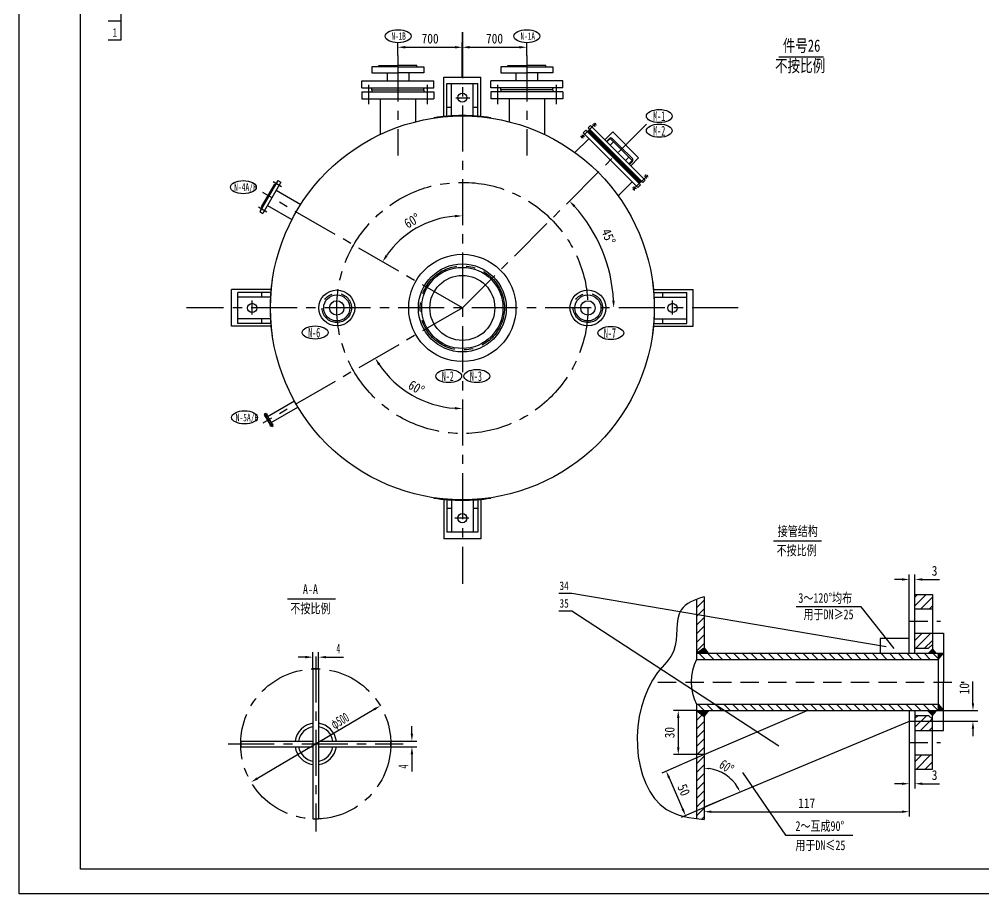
# Model space of a CAD drawing. Extents: x -1842 to -222, y 42 to 883.
# Drawn here: x -1842 to -1448.4, y 41.7 to 398.5 of the extents above; entities that cross this region are included whole.
import ezdxf

# ---------------------------------------------------------------- set-up
doc = ezdxf.new("R2010")
doc.units = 0
doc.header["$LTSCALE"] = 15
doc.header["$MEASUREMENT"] = 0
for name, pattern in [('ACAD_ISO05W100', [34, 24, -3, 0.5, -3, 0.5, -3]), ('CENTER', [2, 1.25, -0.25, 0.25, -0.25]), ('DASHED', [0.75, 0.5, -0.25])]:
    doc.linetypes.add(name, pattern=pattern)
doc.layers.get('0').update_dxf_attribs({"linetype": 'CONTINUOUS'})
doc.layers.get('DEFPOINTS').update_dxf_attribs({"linetype": 'CONTINUOUS'})
for name, color, linetype in [('1', 1, 'CONTINUOUS'), ('2', 3, 'CONTINUOUS'), ('4', 6, 'DASHED'), ('7', 2, 'CONTINUOUS'), ('LAYER4', 6, 'CONTINUOUS')]:
    doc.layers.add(name, color=color, linetype=linetype)
doc.styles.add('HZFS', font='SIMFANG.TTF', dxfattribs={"width": 0.85, "height": 7.5})
doc.styles.add('STYLE1', font='SIMFANG.TTF', dxfattribs={"width": 0.75, "height": 4})
doc.dimstyles.get("Standard").update_dxf_attribs({"dimtxt": 5, "dimasz": 3, "dimexe": 2, "dimexo": 0, "dimgap": 1.5, "dimtad": 1, "dimdec": 0, "dimdsep": 46, "dimtxsty": 'HZFS', "dimcen": 0, "dimclrd": 4, "dimclre": 4, "dimclrt": 3, "dimadec": 0, "dimazin": 0, "dimtfac": 0.6, "dimtdec": 0, "dimtofl": 0, "dimtmove": 0, "dimatfit": 0, "dimfxl": 0, "dimtolj": 1, "dimarcsym": 0})
doc.dimstyles.new('STANDARD_WS', dxfattribs={"dimtxt": 6, "dimasz": 3, "dimexe": 2, "dimexo": 0, "dimgap": 1.5, "dimtad": 1, "dimzin": 0, "dimdsep": 46, "dimtxsty": 'HZFS', "dimcen": 0, "dimclrd": 4, "dimclre": 4, "dimclrt": 3, "dimadec": 0, "dimazin": 0, "dimtfac": 1, "dimtofl": 0, "dimtmove": 0, "dimatfit": 0, "dimfxl": 0, "dimtolj": 1, "dimtzin": 0, "dimarcsym": 0})
pattern_1 = [(45, (-1786.5205, -69.61071), (-0.088388348, 0.088388348), [])]
pattern_2 = [(45, (-1786.5205, -69.6107), (-1.767767, 1.767767), [])]

# ---------------------------------------------------------------- blocks, each defined once
blk = doc.blocks.new('*D0')
at = {"layer": '1', "color": 4, "linetype": 'ByBlock', "lineweight": -2}
for p, q in [((-1452.78, 119.46), (-1452.78, 128.25)), ((-1478.8, 116.46), (-1450.78, 116.46)), ((-1478.8, 112.05), (-1450.78, 112.05)), ((-1452.78, 109.05), (-1452.78, 106.05))]:
    blk.add_line(p, q, dxfattribs=at)
at = {"layer": '1', "color": 4, "linetype": 'ByBlock'}
for points in [[(-1453.28, 119.46), (-1452.28, 119.46), (-1452.78, 116.46)], [(-1453.28, 109.05), (-1452.28, 109.05), (-1452.78, 112.05)]]:
    blk.add_solid(points, dxfattribs=at)
at = {"layer": 'DEFPOINTS', "color": 0, "linetype": 'ByBlock'}
for p in [(-1478.8, 116.46), (-1452.78, 116.46), (-1478.8, 112.05)]:
    blk.add_point(p, dxfattribs=at)
at = {"layer": '1', "color": 3, "linetype": 'ByBlock', "insert": (-1456.28, 125.36), "char_height": 4, "attachment_point": 5, "rotation": 90, "style": 'HZFS'}
blk.add_mtext('\\A1;10', dxfattribs=at)
blk = doc.blocks.new('*D1')
at = {"layer": '1', "color": 4, "linetype": 'ByBlock', "lineweight": -2}
for p, q in [((-1478.8, 112.05), (-1478.8, 73.17)), ((-1562.49, 77), (-1562.49, 73.17)), ((-1559.49, 75.17), (-1481.8, 75.17))]:
    blk.add_line(p, q, dxfattribs=at)
at = {"layer": '1', "color": 4, "linetype": 'ByBlock'}
for points in [[(-1559.49, 75.67), (-1559.49, 74.67), (-1562.49, 75.17)], [(-1481.8, 75.67), (-1481.8, 74.67), (-1478.8, 75.17)]]:
    blk.add_solid(points, dxfattribs=at)
at = {"layer": 'DEFPOINTS', "color": 0, "linetype": 'ByBlock'}
for p in [(-1478.8, 112.05), (-1562.49, 77), (-1478.8, 75.17)]:
    blk.add_point(p, dxfattribs=at)
at = {"layer": '1', "color": 3, "linetype": 'ByBlock', "insert": (-1520.64, 78.67), "char_height": 4, "attachment_point": 5, "style": 'HZFS'}
blk.add_mtext('\\A1;117', dxfattribs=at)
blk = doc.blocks.new('*D2')
at = {"layer": '1', "color": 4, "linetype": 'ByBlock', "lineweight": -2}
for p, q in [((-1562.49, 98.47), (-1579.81, 90.93)), ((-1576.78, 88.98), (-1571.27, 76.32)), ((-1554.59, 80.31), (-1571.91, 72.78))]:
    blk.add_line(p, q, dxfattribs=at)
at = {"layer": '1', "color": 4, "linetype": 'ByBlock'}
for points in [[(-1576.32, 89.18), (-1577.24, 88.78), (-1577.98, 91.73)], [(-1570.81, 76.52), (-1571.73, 76.12), (-1570.08, 73.57)]]:
    blk.add_solid(points, dxfattribs=at)
at = {"layer": 'DEFPOINTS', "color": 0, "linetype": 'ByBlock'}
for p in [(-1562.49, 98.47), (-1554.59, 80.31), (-1570.08, 73.57)]:
    blk.add_point(p, dxfattribs=at)
at = {"layer": '1', "color": 3, "linetype": 'ByBlock', "insert": (-1570.82, 84.05), "char_height": 4, "attachment_point": 5, "rotation": 293.5138, "style": 'HZFS'}
blk.add_mtext('\\A1;50', dxfattribs=at)
blk = doc.blocks.new('*D3')
at = {"layer": '1', "color": 4, "linetype": 'ByBlock', "lineweight": -2}
for p, q in [((-1565.64, 116.45), (-1575.05, 116.45)), ((-1573.05, 113.45), (-1573.05, 101.47)), ((-1562.49, 98.47), (-1575.05, 98.47))]:
    blk.add_line(p, q, dxfattribs=at)
at = {"layer": '1', "color": 4, "linetype": 'ByBlock'}
for points in [[(-1573.55, 113.45), (-1572.55, 113.45), (-1573.05, 116.45)], [(-1573.55, 101.47), (-1572.55, 101.47), (-1573.05, 98.47)]]:
    blk.add_solid(points, dxfattribs=at)
at = {"layer": 'DEFPOINTS', "color": 0, "linetype": 'ByBlock'}
for p in [(-1565.64, 116.45), (-1573.05, 98.47), (-1562.49, 98.47)]:
    blk.add_point(p, dxfattribs=at)
at = {"layer": '1', "color": 3, "linetype": 'ByBlock', "insert": (-1576.55, 107.46), "char_height": 4, "attachment_point": 5, "rotation": 90, "style": 'HZFS'}
blk.add_mtext('\\A1;30', dxfattribs=at)
blk = doc.blocks.new('*D4')
at = {"layer": '1', "color": 4, "linetype": 'ByBlock', "lineweight": -2}
for p, q in [((-1478.8, 112.05), (-1478.8, 84.59)), ((-1476.46, 108.33), (-1476.46, 84.59)), ((-1481.8, 86.59), (-1484.8, 86.59)), ((-1473.46, 86.59), (-1466.42, 86.59))]:
    blk.add_line(p, q, dxfattribs=at)
at = {"layer": '1', "color": 4, "linetype": 'ByBlock'}
for points in [[(-1481.8, 87.09), (-1481.8, 86.09), (-1478.8, 86.59)], [(-1473.46, 87.09), (-1473.46, 86.09), (-1476.46, 86.59)]]:
    blk.add_solid(points, dxfattribs=at)
at = {"layer": 'DEFPOINTS', "color": 0, "linetype": 'ByBlock'}
for p in [(-1478.8, 112.05), (-1476.46, 108.33), (-1476.46, 86.59)]:
    blk.add_point(p, dxfattribs=at)
at = {"layer": '1', "color": 3, "linetype": 'ByBlock', "insert": (-1468.44, 90.09), "char_height": 4, "attachment_point": 5, "style": 'HZFS'}
blk.add_mtext('\\A1;3', dxfattribs=at)
blk = doc.blocks.new('*D5')
at = {"layer": '1', "color": 4, "linetype": 'ByBlock', "lineweight": -2}
for p, q in [((-1481.8, 169.95), (-1484.8, 169.95)), ((-1478.8, 145.82), (-1478.8, 171.95)), ((-1476.46, 148), (-1476.46, 171.95)), ((-1473.46, 169.95), (-1466.42, 169.95))]:
    blk.add_line(p, q, dxfattribs=at)
at = {"layer": '1', "color": 4, "linetype": 'ByBlock'}
for points in [[(-1481.8, 170.45), (-1481.8, 169.45), (-1478.8, 169.95)], [(-1473.46, 170.45), (-1473.46, 169.45), (-1476.46, 169.95)]]:
    blk.add_solid(points, dxfattribs=at)
at = {"layer": 'DEFPOINTS', "color": 0, "linetype": 'ByBlock'}
for p in [(-1476.46, 169.95), (-1478.8, 145.82), (-1476.46, 148)]:
    blk.add_point(p, dxfattribs=at)
at = {"layer": '1', "color": 3, "linetype": 'ByBlock', "insert": (-1468.44, 173.45), "char_height": 4, "attachment_point": 5, "style": 'HZFS'}
blk.add_mtext('\\A1;3', dxfattribs=at)
blk = doc.blocks.new('*D44')
at = {"layer": '1', "color": 4, "lineweight": -2}
blk.add_arc((-1661.18, 280.74), 37.58, 94.5748, 145.4068, dxfattribs=at)
at = {"layer": '1', "color": 4}
for points in [[(-1664.2, 318.7), (-1664.16, 317.7), (-1661.18, 318.32)], [(-1691.69, 301.81), (-1692.54, 302.35), (-1693.72, 299.54)]]:
    blk.add_solid(points, dxfattribs=at)
at = {"layer": 'DEFPOINTS', "color": 0}
for p in [(-1661.18, 393.32), (-1742.61, 327.79), (-1674.03, 316.06), (-1661.18, 280.74), (-1661.18, 168.16)]:
    blk.add_point(p, dxfattribs=at)
at = {"layer": '1', "color": 3, "insert": (-1681.71, 316.32), "char_height": 4, "attachment_point": 5, "rotation": 29.9908, "style": 'HZFS'}
blk.add_mtext('\\A1;60°', dxfattribs=at)
blk = doc.blocks.new('*D45')
at = {"layer": '1', "color": 4, "lineweight": -2}
blk.add_arc((-1661.18, 280.74), 41.06, 214.2058, 265.8126, dxfattribs=at)
at = {"layer": '1', "color": 4}
for points in [[(-1695.56, 257.39), (-1694.71, 257.93), (-1696.73, 260.2)], [(-1664.16, 240.29), (-1664.19, 239.29), (-1661.18, 239.68)]]:
    blk.add_solid(points, dxfattribs=at)
at = {"layer": 'DEFPOINTS', "color": 0}
for p in [(-1661.18, 393.32), (-1661.18, 280.74), (-1687.56, 249.28), (-1742.61, 233.69), (-1661.18, 168.16)]:
    blk.add_point(p, dxfattribs=at)
at = {"layer": '1', "color": 3, "insert": (-1679.95, 248.21), "char_height": 4, "attachment_point": 5, "rotation": 330.0092, "style": 'HZFS'}
blk.add_mtext('\\A1;60°', dxfattribs=at)
blk = doc.blocks.new('*D65')
at = {"layer": '2', "color": 4, "linetype": 'ACAD_ISO05W100', "lineweight": -2}
for p, q in [((-1661.18, 393.32), (-1661.18, 385.12)), ((-1687.48, 383.72), (-1687.48, 389.12)), ((-1684.48, 387.12), (-1664.18, 387.12))]:
    blk.add_line(p, q, dxfattribs=at)
at = {"layer": '2', "color": 4, "linetype": 'ACAD_ISO05W100'}
for points in [[(-1684.48, 387.62), (-1684.48, 386.62), (-1687.48, 387.12)], [(-1664.18, 387.62), (-1664.18, 386.62), (-1661.18, 387.12)]]:
    blk.add_solid(points, dxfattribs=at)
at = {"layer": 'DEFPOINTS', "color": 0, "linetype": 'ACAD_ISO05W100'}
for p in [(-1661.18, 393.32), (-1661.18, 387.12), (-1687.48, 383.72)]:
    blk.add_point(p, dxfattribs=at)
at = {"layer": '2', "color": 3, "linetype": 'ACAD_ISO05W100', "insert": (-1674.33, 390.62), "char_height": 4, "attachment_point": 5, "style": 'HZFS'}
blk.add_mtext('\\A1;700', dxfattribs=at)
blk = doc.blocks.new('*D66')
at = {"layer": '2', "color": 4, "linetype": 'ACAD_ISO05W100', "lineweight": -2}
for p, q in [((-1661.18, 374.92), (-1661.18, 389.12)), ((-1658.18, 387.12), (-1637.87, 387.12)), ((-1634.87, 383.72), (-1634.87, 389.12))]:
    blk.add_line(p, q, dxfattribs=at)
at = {"layer": '2', "color": 4, "linetype": 'ACAD_ISO05W100'}
for points in [[(-1658.18, 387.62), (-1658.18, 386.62), (-1661.18, 387.12)], [(-1637.87, 387.62), (-1637.87, 386.62), (-1634.87, 387.12)]]:
    blk.add_solid(points, dxfattribs=at)
at = {"layer": 'DEFPOINTS', "color": 0, "linetype": 'ACAD_ISO05W100'}
for p in [(-1634.87, 387.12), (-1634.87, 383.72), (-1661.18, 374.92)]:
    blk.add_point(p, dxfattribs=at)
at = {"layer": '2', "color": 3, "linetype": 'ACAD_ISO05W100', "insert": (-1648.03, 390.62), "char_height": 4, "attachment_point": 5, "style": 'HZFS'}
blk.add_mtext('\\A1;700', dxfattribs=at)

msp = doc.modelspace()

# ---------------------------------------------------------------- hatches: boundary and pattern name
at = {"layer": '1', "linetype": 'ByBlock'}
h = msp.add_hatch(dxfattribs=at)
h.set_pattern_fill('ANSI31', color=256, scale=20, style=0)
h.set_pattern_definition(pattern_2)
edge = h.paths.add_edge_path()
edge.add_spline(control_points=[(-1562.489, 162.88), (-1563.574, 162.533), (-1564.642, 162.175), (-1565.658, 161.78)], knot_values=[1.3151415, 1.3151415, 1.3151415, 1.3151415, 4.3584256, 4.3584256, 4.3584256, 4.3584256], degree=3, periodic=0)
edge.add_line((-1565.658, 161.78), (-1565.658, 139.865))
edge.add_line((-1565.658, 139.865), (-1562.489, 142.078))
edge.add_line((-1562.489, 142.078), (-1562.489, 162.88))
edge = h.paths.add_edge_path()
edge.add_line((-1562.489, 114.073), (-1565.658, 116.463))
edge.add_line((-1565.658, 116.463), (-1565.658, 72.344))
edge.add_spline(control_points=[(-1565.658, 72.344), (-1564.615, 72.21), (-1563.557, 72.1), (-1562.489, 72.004)], knot_values=[109.3321979, 109.3321979, 109.3321979, 109.3321979, 112.3683228, 112.3683228, 112.3683228, 112.3683228], degree=3, periodic=0)
edge.add_line((-1562.489, 72.004), (-1562.489, 114.073))
h = msp.add_hatch(dxfattribs=at)
h.set_pattern_fill('ANSI31', color=256, scale=20, style=0)
h.set_pattern_definition(pattern_2)
h.paths.add_polyline_path([(-1469.334, 163.775), (-1476.461, 163.775), (-1476.461, 157.952), (-1469.334, 157.952)])
h.paths.add_polyline_path([(-1469.334, 147.997), (-1476.461, 147.997), (-1476.461, 141.865), (-1470.878, 141.865), (-1469.334, 143.408)])
h.paths.add_polyline_path([(-1469.334, 112.92), (-1470.878, 114.463), (-1476.461, 114.463), (-1476.461, 108.331), (-1469.334, 108.331)])
h.paths.add_polyline_path([(-1469.334, 98.376), (-1476.461, 98.376), (-1476.461, 94.588), (-1469.334, 94.588)])
h.paths.add_polyline_path([(-1469.334, 94.588), (-1476.461, 94.588), (-1476.461, 92.553), (-1469.334, 92.553)])
h = msp.add_hatch(dxfattribs=at)
h.set_pattern_fill('ANSI31', color=256, style=0)
h.set_pattern_definition(pattern_1)
h.paths.add_polyline_path([(-1562.489, 142.078), (-1565.658, 139.865), (-1562.489, 139.865)])
h.paths.add_polyline_path([(-1562.489, 139.865), (-1560.895, 139.865), (-1562.489, 142.078)])
h.paths.add_polyline_path([(-1562.489, 114.073), (-1562.489, 116.463), (-1565.658, 116.463)])
h.paths.add_polyline_path([(-1560.517, 116.463), (-1562.489, 116.463), (-1562.489, 114.073)])
h = msp.add_hatch(dxfattribs=at)
h.set_pattern_fill('ANSI31', color=256, scale=20, angle=90, style=0)
h.set_pattern_definition([(135, (-1786.5205, -69.6107), (-1.767767, -1.767767), [])])
h.paths.add_polyline_path([(-1565.658, 139.865), (-1565.658, 137.321), (-1467.023, 137.321), (-1467.023, 139.865)])
h.paths.add_polyline_path([(-1565.658, 119.007), (-1565.658, 116.463), (-1467.023, 116.463), (-1467.023, 119.007)])
h = msp.add_hatch(dxfattribs=at)
h.set_pattern_fill('ANSI31', color=256, style=0)
h.set_pattern_definition(pattern_1)
h.paths.add_polyline_path([(-1470.983, 139.865), (-1469.334, 139.865), (-1469.334, 141.513)])
h.paths.add_polyline_path([(-1469.334, 139.865), (-1467.902, 139.865), (-1469.334, 141.513)])
h.paths.add_polyline_path([(-1467.023, 137.321), (-1464.753, 139.865), (-1467.023, 139.865)])
h.paths.add_polyline_path([(-1467.023, 116.463), (-1464.753, 116.463), (-1467.023, 119.007)])
h.paths.add_polyline_path([(-1469.334, 114.478), (-1469.334, 116.463), (-1471.321, 116.463)])
h.paths.add_polyline_path([(-1467.609, 116.463), (-1469.334, 116.463), (-1469.334, 114.478)])

# ---------------------------------------------------------------- linework, layer by layer
for p, q in [((-1805.73, 397.911), (-1800.453, 397.911)), ((-1805.73, 390.153), (-1800.453, 390.153)), ((-1532.042, 383.269), (-1513.78, 383.269)), ((-1608.812, 355.152), (-1609.784, 354.182)), ((-1597.68, 343.997), (-1608.812, 355.152)), ((-1610.721, 353.247), (-1611.815, 352.156)), ((-1611.815, 352.156), (-1600.683, 341)), ((-1599.59, 342.091), (-1610.721, 353.247)), ((-1608.899, 353.295), (-1609.836, 352.36)), ((-1609.784, 354.182), (-1598.652, 343.027)), ((-1609.559, 352.636), (-1599.313, 342.367)), ((-1609.242, 352.952), (-1598.996, 342.684)), ((-1609.573, 349.788), (-1615.21, 344.163)), ((-1602.354, 348.681), (-1601.135, 349.897)), ((-1600.003, 349.896), (-1594.716, 344.597)), ((-1591.786, 341.661), (-1597.073, 346.959)), ((-1588.749, 332.416), (-1598.996, 342.684)), ((-1587.52, 331.871), (-1598.652, 343.027)), ((-1597.68, 343.997), (-1586.548, 332.841)), ((-1589.551, 329.844), (-1600.683, 341)), ((-1599.59, 342.091), (-1588.458, 330.936)), ((-1589.067, 332.099), (-1599.313, 342.367)), ((-1593.006, 339.313), (-1591.787, 340.529)), ((-1591.854, 332.152), (-1597.569, 326.449)), ((-1588.458, 330.936), (-1589.551, 329.844)), ((-1588.406, 332.758), (-1589.343, 331.823)), ((-1586.548, 332.841), (-1587.52, 331.871)), ((-1534.172, 185.704), (-1514.572, 185.704)), ((-1732.594, 162.003), (-1712.994, 162.003)), ((-1621.778, 164.388), (-1616.5, 164.388)), ((-1565.658, 161.78), (-1565.658, 137.321)), ((-1562.489, 162.88), (-1562.489, 139.865)), ((-1476.461, 139.865), (-1476.461, 163.775)), ((-1476.461, 163.775), (-1469.334, 163.775)), ((-1469.334, 163.775), (-1469.334, 139.865)), ((-1476.461, 157.952), (-1469.334, 157.952)), ((-1621.778, 157.206), (-1616.5, 157.206)), ((-1490.683, 145.823), (-1490.683, 139.865)), ((-1478.8, 145.823), (-1490.683, 145.823)), ((-1478.8, 139.865), (-1478.8, 145.823)), ((-1476.461, 147.997), (-1464.753, 147.997)), ((-1464.753, 148.004), (-1464.753, 128.164)), ((-1565.658, 139.865), (-1562.489, 142.078)), ((-1562.489, 142.078), (-1560.895, 139.865)), ((-1476.461, 141.865), (-1470.878, 141.865)), ((-1469.334, 143.408), (-1470.878, 141.865)), ((-1565.658, 139.865), (-1464.753, 139.865)), ((-1470.983, 139.865), (-1469.334, 141.513)), ((-1469.334, 141.513), (-1467.902, 139.865)), ((-1467.023, 139.865), (-1467.023, 116.463)), ((-1467.023, 137.321), (-1464.753, 139.865)), ((-1565.658, 137.321), (-1467.023, 137.321)), ((-1464.753, 108.323), (-1464.753, 128.164)), ((-1565.658, 119.007), (-1467.023, 119.007)), ((-1565.658, 119.007), (-1565.658, 72.344)), ((-1467.023, 119.007), (-1464.753, 116.463)), ((-1565.658, 116.463), (-1464.753, 116.463)), ((-1565.658, 116.463), (-1562.489, 114.073)), ((-1562.489, 116.463), (-1562.489, 72.004)), ((-1562.489, 98.469), (-1520.387, 116.463)), ((-1562.489, 114.073), (-1560.517, 116.463)), ((-1478.8, 116.463), (-1478.8, 112.046)), ((-1476.461, 116.463), (-1476.461, 92.553)), ((-1476.461, 114.463), (-1470.878, 114.463)), ((-1471.321, 116.463), (-1469.334, 114.478)), ((-1469.334, 112.92), (-1470.878, 114.463)), ((-1469.334, 92.553), (-1469.334, 116.463)), ((-1469.334, 114.478), (-1467.609, 116.463)), ((-1478.8, 112.046), (-1562.489, 77.004)), ((-1476.461, 108.331), (-1464.753, 108.331)), ((-1476.461, 98.376), (-1469.334, 98.376)), ((-1476.461, 92.553), (-1469.334, 92.553))]:
    msp.add_line(p, q)
for radius in [21.891, 17.94, 16.561, 13.261]:
    msp.add_circle((-1661.178, 280.742), radius)
for centre, radius, start, end in [((-1600.57, 349.331), 0.8, 44.93857, 134.93857), ((-1592.352, 341.096), 0.8, 314.93857, 44.93857), ((-1547.054, 128.164), 20.736, 153.79341, 206.20659)]:
    msp.add_arc(centre, radius, start, end)
at = {"layer": '1', "color": 1}
msp.add_line((-1800.453, 390.153), (-1800.453, 403.691), dxfattribs=at)
at = {"layer": '1', "color": 3, "linetype": 'CENTER'}
for p, q in [((-1661.178, 393.32), (-1661.178, 168.164)), ((-1687.482, 383.719), (-1687.482, 342.996)), ((-1634.874, 383.719), (-1634.874, 342.996)), ((-1699.491, 371.767), (-1699.491, 363.836)), ((-1675.532, 371.767), (-1675.532, 363.836)), ((-1646.825, 371.767), (-1646.825, 363.836)), ((-1622.865, 371.767), (-1622.865, 363.836)), ((-1663.879, 366.523), (-1658.117, 366.523)), ((-1661.178, 280.742), (-1586.052, 355.697)), ((-1606.685, 356.16), (-1612.678, 350.179)), ((-1608.068, 355.63), (-1606.435, 355.416)), ((-1607.499, 356.34), (-1607.075, 354.778)), ((-1612.932, 350.861), (-1611.3, 350.647)), ((-1612.363, 351.571), (-1611.939, 350.009)), ((-1585.536, 334.966), (-1591.529, 328.985)), ((-1585.358, 334.151), (-1586.919, 334.578)), ((-1586.069, 333.584), (-1586.279, 335.217)), ((-1738.441, 332.311), (-1735.006, 330.329)), ((-1661.178, 280.742), (-1742.61, 327.791)), ((-1590.137, 329.297), (-1591.699, 329.724)), ((-1590.848, 328.73), (-1591.059, 330.363)), ((-1744.43, 321.937), (-1740.996, 319.954)), ((-1746.959, 278.041), (-1746.959, 283.802)), ((-1575.397, 278.041), (-1575.397, 283.802)), ((-1548.6, 280.742), (-1773.756, 280.742)), ((-1661.178, 280.742), (-1742.61, 233.692)), ((-1742.109, 236.744), (-1740.735, 237.537)), ((-1739.713, 232.594), (-1738.339, 233.387)), ((-1658.477, 194.96), (-1664.239, 194.96)), ((-1721.005, 138.536), (-1721.005, 67.122)), ((-1756.712, 102.829), (-1685.298, 102.829))]:
    msp.add_line(p, q, dxfattribs=at)
at = {"layer": '1', "color": 7}
for p, q in [((-1695.196, 379.156), (-1695.196, 379.694)), ((-1695.196, 379.694), (-1687.482, 379.694)), ((-1679.769, 379.694), (-1687.482, 379.694)), ((-1679.769, 379.156), (-1679.769, 379.694)), ((-1642.587, 379.694), (-1634.874, 379.694)), ((-1642.587, 379.156), (-1642.587, 379.694)), ((-1627.16, 379.694), (-1634.874, 379.694)), ((-1627.16, 379.156), (-1627.16, 379.694)), ((-1691.91, 376.676), (-1691.91, 373.47)), ((-1683.055, 376.676), (-1683.055, 373.47)), ((-1668.674, 374.921), (-1653.682, 374.921)), ((-1668.674, 358.861), (-1668.674, 374.921)), ((-1653.682, 358.861), (-1653.682, 374.921)), ((-1639.301, 376.676), (-1639.301, 373.47)), ((-1630.446, 376.676), (-1630.446, 373.47)), ((-1702.153, 373.47), (-1672.869, 373.47)), ((-1702.153, 370.541), (-1702.153, 373.47)), ((-1702.153, 370.541), (-1672.869, 370.541)), ((-1698.16, 369.737), (-1698.16, 370.541)), ((-1676.863, 369.737), (-1676.863, 370.541)), ((-1672.869, 370.541), (-1672.869, 373.47)), ((-1667.502, 358.965), (-1667.502, 372.3)), ((-1667.502, 372.3), (-1654.854, 372.3)), ((-1665.601, 359.095), (-1665.601, 372.3)), ((-1656.755, 359.095), (-1656.755, 372.3)), ((-1654.854, 358.965), (-1654.854, 372.3)), ((-1620.203, 373.47), (-1649.487, 373.47)), ((-1649.487, 370.541), (-1649.487, 373.47)), ((-1620.203, 370.541), (-1649.487, 370.541)), ((-1645.493, 369.737), (-1645.493, 370.541)), ((-1624.196, 369.737), (-1624.196, 370.541)), ((-1620.203, 370.541), (-1620.203, 373.47)), ((-1702.153, 368.932), (-1672.869, 368.932)), ((-1702.153, 368.932), (-1702.153, 366.004)), ((-1698.16, 369.737), (-1676.863, 369.737)), ((-1698.16, 369.737), (-1676.863, 369.737)), ((-1698.16, 369.737), (-1676.863, 369.737)), ((-1698.16, 369.737), (-1676.863, 369.737)), ((-1698.16, 369.737), (-1698.16, 368.932)), ((-1676.863, 369.737), (-1676.863, 368.932)), ((-1672.869, 368.932), (-1672.869, 366.004)), ((-1620.203, 368.932), (-1649.487, 368.932)), ((-1649.487, 368.932), (-1649.487, 366.004)), ((-1624.196, 369.737), (-1645.493, 369.737)), ((-1624.196, 369.737), (-1645.493, 369.737)), ((-1624.196, 369.737), (-1645.493, 369.737)), ((-1624.196, 369.737), (-1645.493, 369.737)), ((-1645.493, 369.737), (-1645.493, 368.932)), ((-1624.196, 369.737), (-1624.196, 368.932)), ((-1620.203, 368.932), (-1620.203, 366.004)), ((-1702.153, 366.004), (-1672.869, 366.004)), ((-1694.699, 366.004), (-1694.699, 351.534)), ((-1680.323, 366.004), (-1680.323, 356.694)), ((-1667.502, 362.603), (-1665.601, 362.603)), ((-1656.755, 362.603), (-1654.854, 362.603)), ((-1620.203, 366.004), (-1649.487, 366.004)), ((-1642.033, 366.004), (-1642.033, 356.694)), ((-1627.657, 366.004), (-1627.657, 351.534)), ((-1672.808, 358.201), (-1672.808, 358.354)), ((-1649.548, 358.201), (-1649.548, 358.354)), ((-1603.028, 349.356), (-1599.806, 352.571)), ((-1599.806, 352.571), (-1589.217, 341.959)), ((-1602.201, 348.527), (-1600.834, 349.891)), ((-1600.858, 347.181), (-1599.491, 348.545)), ((-1600.834, 349.891), (-1591.9, 340.937)), ((-1614.562, 343.687), (-1614.454, 343.795)), ((-1594.609, 340.92), (-1593.243, 342.283)), ((-1593.266, 339.574), (-1591.9, 340.937)), ((-1592.439, 338.744), (-1589.217, 341.959)), ((-1736.547, 332.755), (-1743.868, 320.075)), ((-1737.894, 331.227), (-1743.218, 322.005)), ((-1737.894, 331.227), (-1743.218, 322.005)), ((-1735.279, 332.023), (-1742.6, 319.343)), ((-1737.894, 331.227), (-1737.546, 331.026)), ((-1736.547, 332.755), (-1735.279, 332.023)), ((-1737.143, 328.795), (-1727.122, 323.01)), ((-1598.132, 327.223), (-1598.024, 327.33)), ((-1743.868, 320.075), (-1742.6, 319.343)), ((-1743.218, 322.005), (-1742.87, 321.804)), ((-1740.737, 322.571), (-1730.719, 316.787)), ((-1738.638, 292.372), (-1738.79, 292.372)), ((-1583.719, 292.372), (-1583.566, 292.372)), ((-1755.358, 273.246), (-1755.358, 288.238)), ((-1739.298, 288.238), (-1755.358, 288.238)), ((-1583.058, 288.238), (-1566.998, 288.238)), ((-1566.998, 273.246), (-1566.998, 288.238)), ((-1739.401, 287.066), (-1752.737, 287.066)), ((-1752.737, 274.417), (-1752.737, 287.066)), ((-1739.532, 285.164), (-1752.737, 285.164)), ((-1743.04, 285.164), (-1743.04, 287.066)), ((-1582.955, 287.066), (-1569.619, 287.066)), ((-1582.824, 285.164), (-1569.619, 285.164)), ((-1579.317, 285.164), (-1579.317, 287.066)), ((-1569.619, 274.417), (-1569.619, 287.066)), ((-1739.532, 276.319), (-1752.737, 276.319)), ((-1743.04, 274.417), (-1743.04, 276.319)), ((-1582.824, 276.319), (-1569.619, 276.319)), ((-1579.317, 274.417), (-1579.317, 276.319)), ((-1739.298, 273.246), (-1755.358, 273.246)), ((-1739.401, 274.417), (-1752.737, 274.417)), ((-1583.058, 273.246), (-1566.998, 273.246)), ((-1582.955, 274.417), (-1569.619, 274.417)), ((-1738.638, 269.112), (-1738.79, 269.112)), ((-1583.719, 269.112), (-1583.566, 269.112)), ((-1740.631, 236.49), (-1729.703, 242.8)), ((-1739.194, 234.001), (-1728.264, 240.311)), ((-1741.884, 237.489), (-1741.377, 237.782)), ((-1738.956, 232.417), (-1741.884, 237.489)), ((-1741.624, 236.717), (-1741.485, 236.797)), ((-1739.494, 233.028), (-1741.624, 236.717)), ((-1739.494, 233.028), (-1741.624, 236.717)), ((-1738.449, 232.709), (-1741.377, 237.782)), ((-1739.494, 233.028), (-1739.355, 233.108)), ((-1738.956, 232.417), (-1738.449, 232.709)), ((-1672.808, 203.282), (-1672.808, 203.13)), ((-1668.674, 202.622), (-1668.674, 186.562)), ((-1667.502, 202.518), (-1667.502, 189.183)), ((-1665.601, 202.388), (-1665.601, 189.183)), ((-1656.755, 202.388), (-1656.755, 189.183)), ((-1654.854, 202.518), (-1654.854, 189.183)), ((-1653.682, 202.622), (-1653.682, 186.562)), ((-1649.548, 203.282), (-1649.548, 203.13)), ((-1665.601, 198.88), (-1667.502, 198.88)), ((-1654.854, 198.88), (-1656.755, 198.88)), ((-1654.854, 189.183), (-1667.502, 189.183)), ((-1653.682, 186.562), (-1668.674, 186.562)), ((-1722.19, 133.445), (-1722.19, 72.213)), ((-1719.82, 133.445), (-1719.82, 72.213)), ((-1751.621, 104.014), (-1722.19, 104.014)), ((-1719.82, 104.014), (-1690.389, 104.014)), ((-1751.621, 101.644), (-1722.19, 101.644)), ((-1719.82, 101.644), (-1690.389, 101.644))]:
    msp.add_line(p, q, dxfattribs=at)
at = {"layer": '1', "linetype": 'ByBlock'}
for p, q in [((-1616.5, 164.388), (-1488.225, 142.526)), ((-1498.413, 158.752), (-1524.938, 158.752)), ((-1484.91, 141.776), (-1498.413, 158.752)), ((-1616.5, 157.206), (-1532.004, 102.031)), ((-1546.849, 91.104), (-1529.225, 65.639)), ((-1529.225, 65.639), (-1501.838, 65.639))]:
    msp.add_line(p, q, dxfattribs=at)
at = {"layer": '1', "color": 7}
for points in [[(-1687.482, 379.156), (-1698.098, 379.156), (-1698.098, 376.676), (-1687.482, 376.676)], [(-1687.482, 379.156), (-1676.866, 379.156), (-1676.866, 376.676), (-1687.482, 376.676)], [(-1634.874, 379.156), (-1645.49, 379.156), (-1645.49, 376.676), (-1634.874, 376.676)], [(-1634.874, 379.156), (-1624.258, 379.156), (-1624.258, 376.676), (-1634.874, 376.676)]]:
    msp.add_lwpolyline(points, dxfattribs=at)
for centre, radius in [((-1661.178, 366.523), 1.88), ((-1661.178, 280.742), 78.328), ((-1712.428, 280.742), 7.321), ((-1609.929, 280.742), 7.321), ((-1712.428, 280.742), 5.324), ((-1712.428, 280.742), 2.939), ((-1609.929, 280.742), 5.324), ((-1609.929, 280.742), 2.939), ((-1746.959, 280.742), 1.88), ((-1575.397, 280.742), 1.88), ((-1661.178, 194.96), 1.88)]:
    msp.add_circle(centre, radius, dxfattribs=at)
at = {"layer": '1', "color": 3, "linetype": 'CENTER'}
for centre, radius in [((-1661.178, 280.742), 51.25), ((-1661.178, 280.742), 17.175), ((-1712.428, 280.742), 5.99), ((-1609.929, 280.742), 5.99), ((-1721.005, 102.829), 30.639)]:
    msp.add_circle(centre, radius, dxfattribs=at)
at = {"layer": '1', "color": 7}
for centre, radius, start, end in [((-1661.178, 280.742), 78.479, 81.47775, 98.52225), ((-1661.178, 280.742), 78.479, 171.47775, 188.52225), ((-1661.178, 280.742), 78.479, 351.47775, 8.52225), ((-1661.178, 280.742), 78.479, 261.47775, 278.52225), ((-1721.005, 102.829), 30.639, 87.78359, 92.21641), ((-1721.005, 102.829), 8.504, 98.00914, 171.99086), ((-1721.005, 102.829), 8.504, 8.00914, 81.99086), ((-1721.005, 102.829), 7.12, 99.57942, 170.42058), ((-1721.005, 102.829), 7.12, 9.57942, 80.42058), ((-1721.005, 102.829), 30.639, 177.78359, 182.21641), ((-1721.005, 102.829), 30.639, 357.78359, 2.21641), ((-1721.005, 102.829), 8.504, 188.00914, 261.99086), ((-1721.005, 102.829), 7.12, 189.57942, 260.42058), ((-1721.005, 102.829), 7.12, 279.57942, 350.42058), ((-1721.005, 102.829), 8.504, 278.00914, 351.99086), ((-1721.005, 102.829), 30.639, 267.78359, 272.21641)]:
    msp.add_arc(centre, radius, start, end, dxfattribs=at)
at = {"layer": '1', "color": 4}
msp.add_arc((-1661.178, 280.742), 61.769, 2.78301, 42.15197, dxfattribs=at)
at = {"layer": '1', "linetype": 'ByBlock'}
msp.add_arc((-1562.489, 77.004), 15.887, 29.93734, 82.78238, dxfattribs=at)
at = {"layer": '1', "color": 7}
for centre in [(-1687.402, 391.622), (-1634.855, 391.622), (-1580.785, 359.037), (-1580.785, 353.079), (-1750.548, 330.032), (-1721.279, 270.734), (-1600.569, 270.515), (-1666.751, 252.939), (-1655.28, 252.939), (-1750.048, 236.091)]:
    msp.add_ellipse(centre, major_axis=(-5.281, 0), ratio=0.5056364, dxfattribs=at)
at = {"layer": '1', "linetype": 'ByBlock'}
msp.add_open_spline([(-1562.489, 162.88), (-1566.372, 161.637), (-1575.762, 158.108), (-1571.729, 141.261), (-1593.703, 122.601), (-1592.351, 76.579), (-1568.169, 72.515), (-1562.489, 72.004)], degree=3, knots=[1.3151415, 1.3151415, 1.3151415, 1.3151415, 12.2114373, 29.1245411, 40.3153534, 96.2123266, 112.3683228, 112.3683228, 112.3683228, 112.3683228], dxfattribs=at)
msp.add_point((-1551.284, 88.266), dxfattribs=at)
at = {"layer": '1', "color": 4}
for points in [[(-1615.747, 321.85), (-1615.022, 322.539), (-1617.451, 324.369)], [(-1598.982, 283.753), (-1599.982, 283.729), (-1599.409, 280.742)]]:
    msp.add_solid(points, dxfattribs=at)
at = {"layer": '1', "linetype": 'ByBlock'}
for points in [[(-1560.514, 92.432), (-1560.472, 93.098), (-1562.489, 92.891)], [(-1548.423, 85.08), (-1549.021, 84.784), (-1547.835, 83.14)]]:
    msp.add_solid(points, dxfattribs=at)
at = {"layer": '2', "color": 4, "linetype": 'ACAD_ISO05W100'}
for p, q in [((-1725.19, 138.241), (-1728.19, 138.241)), ((-1722.19, 133.445), (-1722.19, 140.241)), ((-1719.82, 133.445), (-1719.82, 140.241)), ((-1716.82, 138.241), (-1709.743, 138.241)), ((-1697.21, 116.889), (-1744.801, 88.769)), ((-1681.758, 107.014), (-1681.758, 110.014)), ((-1690.389, 104.014), (-1679.758, 104.014)), ((-1690.389, 101.644), (-1679.758, 101.644)), ((-1681.758, 98.644), (-1681.758, 91.567))]:
    msp.add_line(p, q, dxfattribs=at)
at = {"layer": '2'}
msp.add_lwpolyline([(-1842, 41.709), (-1842, 882.709), (-1248, 882.709), (-1248, 41.709)], close=True, dxfattribs=at)
at = {"layer": '2', "color": 4, "linetype": 'ACAD_ISO05W100'}
for points in [[(-1725.19, 138.741), (-1725.19, 137.741), (-1722.19, 138.241)], [(-1716.82, 138.741), (-1716.82, 137.741), (-1719.82, 138.241)], [(-1697.464, 117.319), (-1696.955, 116.458), (-1694.627, 118.415)], [(-1682.258, 107.014), (-1681.258, 107.014), (-1681.758, 104.014)], [(-1682.258, 98.644), (-1681.258, 98.644), (-1681.758, 101.644)], [(-1745.055, 89.2), (-1744.546, 88.339), (-1747.383, 87.243)]]:
    msp.add_solid(points, dxfattribs=at)
at = {"layer": '4'}
for p, q in [((-1478.742, 152.975), (-1465.998, 152.975)), ((-1581.384, 127.995), (-1456.314, 127.995)), ((-1478.742, 103.353), (-1465.998, 103.353))]:
    msp.add_line(p, q, dxfattribs=at)
at = {"layer": '7', "color": 5}
msp.add_lwpolyline([(-1817, 51.709), (-1817, 872.709), (-1258, 872.709), (-1258, 51.709)], close=True, dxfattribs=at)
at = {"layer": 'DEFPOINTS', "color": 0, "linetype": 'ByBlock'}
for p in [(-1562.489, 116.463), (-1478.8, 112.046), (-1562.489, 77.004), (-1562.489, 72.004)]:
    msp.add_point(p, dxfattribs=at)

# ---------------------------------------------------------------- texts
at = {"layer": '1', "color": 3, "style": 'HZFS', "width": 0.6}
for s, height, p in [('N-1B', 3.0066, (-1690.125, 390.154)), ('N-1A', 3.0066, (-1637.404, 390.154)), ('M-1', 4, (-1583.262, 356.998)), ('M-2', 4, (-1583.262, 351.041)), ('N-4A/B', 3.1248, (-1754.295, 328.52)), ('N-6', 4, (-1724.085, 268.696)), ('N-7', 4, (-1603.375, 268.476)), ('N-2', 4, (-1669.556, 250.9)), ('N-3', 4, (-1658.086, 250.9)), ('N-5A/B', 3.1248, (-1753.679, 234.46))]:
    msp.add_text(s, height=height, dxfattribs=at).set_placement(p)
at = {"layer": '1', "color": 3, "style": 'HZFS', "width": 0.85}
msp.add_text('45°', height=3.9454, rotation=292.46749, dxfattribs=at).set_placement((-1604.509, 312.01))
at = {"layer": '1', "linetype": 'ByBlock', "style": 'STYLE1', "width": 0.75}
msp.add_text('60°', height=4, rotation=326.35986, dxfattribs=at).set_placement((-1556.739, 93.461))
at = {"layer": '2', "style": 'HZFS', "width": 0.75}
for s, height, p in [('件号26', 5, (-1530.401, 385.282)), ('不按比例', 5, (-1533.557, 377.04)), ('接管结构', 4, (-1532.46, 187.67)), ('不按比例', 4, (-1532.936, 179.816)), ('A-A', 4, (-1726.232, 163.969)), ('3～120°均布', 4, (-1524.043, 160.406)), ('不按比例', 4, (-1731.358, 156.116)), ('用于DN≥25', 4, (-1521.94, 153.727)), ('2～互成90°', 4, (-1525.234, 67.351)), ('用于DN≤25', 4, (-1525.274, 59.481))]:
    msp.add_text(s, height=height, dxfattribs=at).set_placement(p)
at = {"layer": '2', "color": 3, "style": 'HZFS', "width": 0.6}
msp.add_text('4', height=4, dxfattribs=at).set_placement((-1712.606, 139.741))
at = {"layer": '2', "color": 3, "linetype": 'ACAD_ISO05W100', "style": 'HZFS', "width": 0.6}
msp.add_text('φ500', height=4, rotation=30.57715, dxfattribs=at).set_placement((-1713.34, 108.717))
at = {"layer": '2', "color": 3, "style": 'HZFS', "width": 0.6}
msp.add_text('4', height=4, rotation=90, dxfattribs=at).set_placement((-1683.258, 92.782))
at = {"layer": 'LAYER4', "style": 'HZFS', "width": 0.8}
for s, p in [('1', (-1803.974, 391.389)), ('34', (-1621.539, 165.624)), ('35', (-1621.539, 158.442))]:
    msp.add_text(s, height=3.5, dxfattribs=at).set_placement(p)

# ---------------------------------------------------------------- dimensions: what is measured, and where the dimension line sits
at = {"layer": '1', "color": 1}
for base, line2, picture, middle in [((-1674.028, 316.059), ((-1661.178, 280.742), (-1742.61, 327.791)), '*D44', (-1681.714, 316.324)), ((-1687.563, 249.284), ((-1661.178, 280.742), (-1742.61, 233.692)), '*D45', (-1679.952, 248.213))]:
    dim = msp.add_angular_dim_2l(base=base, line1=((-1661.178, 393.32), (-1661.178, 168.164)), line2=line2, dimstyle='STANDARD_WS', dxfattribs=at)
    dim.commit()
    dim.dimension.update_dxf_attribs({"geometry": picture, "text_midpoint": middle})
at = {"layer": '1', "linetype": 'ByBlock'}
for base, p1, p2, text, picture, middle in [((-1476.461, 169.948), (-1478.8, 145.823), (-1476.461, 147.997), '3', '*D5', (-1468.442, 173.448)), ((-1478.8, 75.167), (-1562.489, 77.004), (-1478.8, 112.046), '117', '*D1', (-1520.645, 78.667)), ((-1476.461, 86.591), (-1478.8, 112.046), (-1476.461, 108.331), '3', '*D4', (-1468.442, 90.091))]:
    dim = msp.add_linear_dim(base=base, p1=p1, p2=p2, text=text, dimstyle='Standard', override={"dimscale": 1}, dxfattribs=at)
    dim.commit()
    dim.dimension.update_dxf_attribs({"geometry": picture, "text_midpoint": middle})
for base, p1, p2, text, picture, middle in [((-1452.778, 116.463), (-1478.8, 112.046), (-1478.8, 116.463), '10', '*D0', (-1456.278, 125.358)), ((-1573.047, 98.469), (-1565.637, 116.447), (-1562.489, 98.469), '30', '*D3', (-1576.547, 107.458))]:
    dim = msp.add_linear_dim(base=base, p1=p1, p2=p2, angle=90, text=text, dimstyle='Standard', override={"dimscale": 1}, dxfattribs=at)
    dim.commit()
    dim.dimension.update_dxf_attribs({"geometry": picture, "text_midpoint": middle})
dim = msp.add_aligned_dim(p1=(-1562.489, 98.469), p2=(-1554.589, 80.312), distance=-16.889, text='50', dimstyle='Standard', override={"dimscale": 1}, dxfattribs=at)
dim.commit()
dim.dimension.update_dxf_attribs({"geometry": '*D2', "text_midpoint": (-1570.816, 84.049)})
at = {"layer": '2', "linetype": 'ACAD_ISO05W100'}
for base, p1, p2, picture, middle in [((-1661.178, 387.119), (-1687.482, 383.719), (-1661.178, 393.32), '*D65', (-1674.33, 390.619)), ((-1634.874, 387.119), (-1661.178, 374.921), (-1634.874, 383.719), '*D66', (-1648.026, 390.619))]:
    dim = msp.add_linear_dim(base=base, p1=p1, p2=p2, text='700', dimstyle='STANDARD_WS', dxfattribs=at)
    dim.commit()
    dim.dimension.update_dxf_attribs({"geometry": picture, "text_midpoint": middle})

doc.saveas('drawing.dxf')
